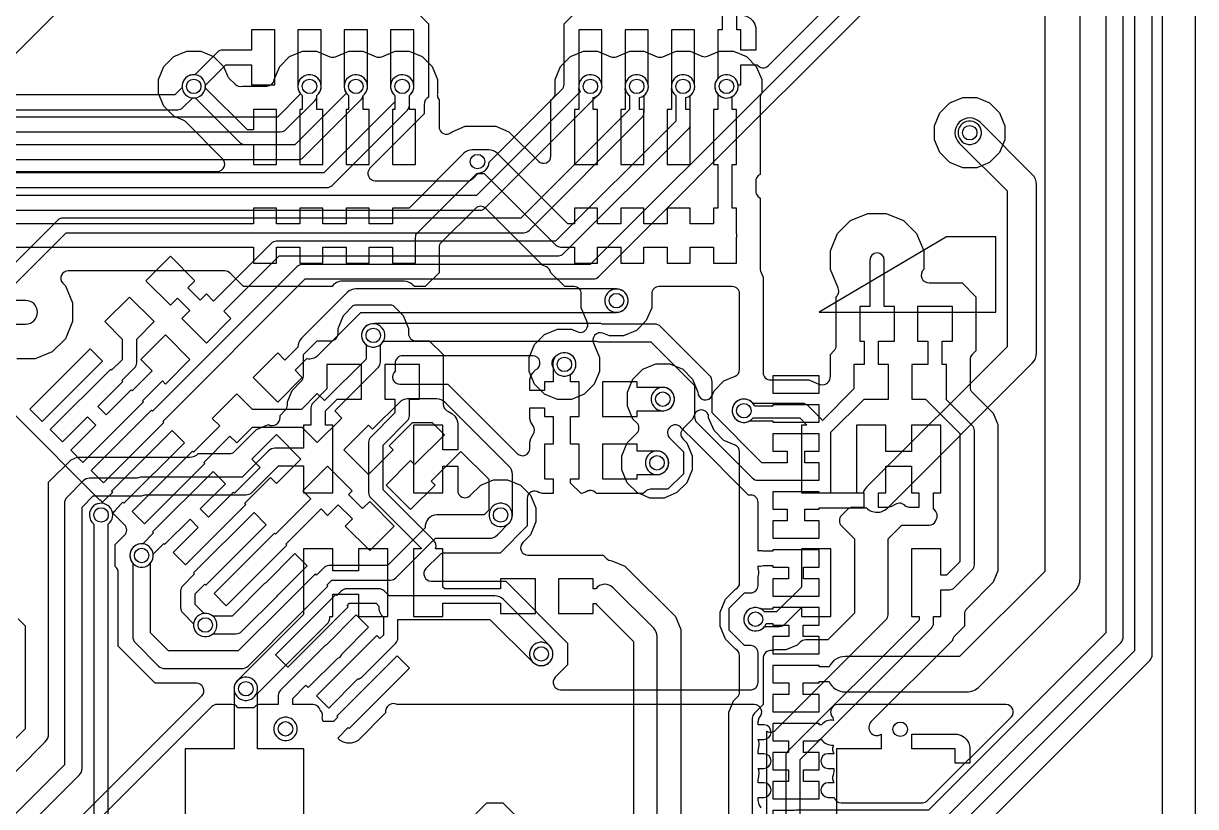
# Model space of a CAD drawing. Header units: millimetres. Extents: x 2.7 to 40, y 1.2 to 40.3.
# Drawn here: x 19.76 to 40, y 12.27 to 25.79 of the extents above; entities that cross this region are included whole.
import ezdxf

# ---------------------------------------------------------------- set-up
doc = ezdxf.new("R2010")
doc.units = ezdxf.units.MM

msp = doc.modelspace()

# ---------------------------------------------------------------- linework, layer by layer
at = {"layer": '16_copper'}
for points in [[(39.427, 6.1), (39.427, 34.4, 0.198912)], [(18.394, 23.233), (23.108, 23.233, 0.668179), (23.198, 23.45), (22.558, 24.091, 0.098494), (22.516, 24.118), (22.356, 24.185), (22.185, 24.356), (22.092, 24.579), (22.092, 24.821), (22.185, 25.044), (22.356, 25.215), (22.579, 25.308), (22.821, 25.308), (23.044, 25.215), (23.215, 25.044), (23.282, 24.884, 0.098494), (23.309, 24.842), (23.414, 24.737, 0.261612), (23.541, 24.705), (23.965, 24.705, 0.347864), (24.091, 24.817), (24.185, 25.044), (24.356, 25.215), (24.579, 25.308), (24.821, 25.308), (25.051, 25.212, 0.198912), (25.149, 25.212), (25.379, 25.308), (25.621, 25.308), (25.851, 25.212, 0.198912), (25.949, 25.212), (26.179, 25.308), (26.421, 25.308), (26.644, 25.215), (26.815, 25.044), (26.908, 24.821), (26.908, 24.568, 0.112301), (26.912, 24.512), (26.917, 24.502, 0.066175), (26.937, 24.468), (26.937, 23.999, 0.439436), (27.075, 23.873), (27.082, 23.874, 0.160385), (27.161, 23.917), (27.385, 24.01), (27.919, 24.01), (28.143, 23.917), (28.651, 23.409, 0.668179), (28.868, 23.499), (28.868, 24.467, 0.304425), (28.942, 24.595), (28.942, 24.821), (29.035, 25.044), (29.206, 25.215), (29.429, 25.308), (29.671, 25.308), (29.901, 25.212, 0.198912), (29.999, 25.212), (30.229, 25.308), (30.471, 25.308), (30.701, 25.212, 0.198912), (30.799, 25.212), (31.029, 25.308), (31.271, 25.308), (31.476, 25.222, 0.198923), (31.574, 25.222), (31.779, 25.308), (32.021, 25.308), (32.244, 25.215), (32.415, 25.044), (32.508, 24.821), (32.508, 24.579, 0.186915), (32.48, 24.488), (32.48, 23.181, 0.30491), (32.405, 23.053), (32.405, 22.895, 0.198912), (32.443, 22.805), (32.48, 22.767), (32.48, 22.278, 0.054832), (32.484, 22.25), (32.484, 21.996, 0.052307), (32.48, 21.97), (32.48, 21.559, 0.098497), (32.49, 21.511), (32.533, 21.406), (32.533, 19.758, 0.414214), (32.66, 19.631), (33.322, 19.631), (33.497, 19.559, 0.055545), (33.524, 19.551), (33.526, 19.551, 0.495794), (33.694, 19.698), (33.694, 20.068), (33.756, 20.131, 0.198912), (33.794, 20.221), (33.794, 21.068, 0.366431), (33.82, 21.235), (33.694, 21.54), (33.694, 21.86), (33.816, 22.157), (34.043, 22.384), (34.34, 22.506), (34.66, 22.506), (34.957, 22.384), (35.184, 22.157), (35.306, 21.86), (35.306, 21.54, 0.691437), (35.4, 21.306), (35.968, 21.306), (36.206, 21.068), (36.206, 20.132), (36.144, 20.069, 0.198912), (36.106, 19.979), (36.106, 19.509, 0.198912), (36.144, 19.419), (36.506, 19.056), (36.587, 18.861), (36.587, 16.334), (36.506, 16.138), (36.048, 15.679, 0.198912), (36.01, 15.589), (36.01, 15.381), (35.846, 15.216, 0.055545), (35.828, 15.194), (35.822, 15.182, 0.091684), (35.8, 15.132), (34.399, 13.731, 0.89944), (34.571, 13.514), (34.571, 13.26), (33.8, 13.26), (33.8, 11.96)], [(17.86, 21.921), (23.731, 21.921), (23.731, 21.649), (24.131, 21.649), (24.131, 21.921), (24.531, 21.921), (24.531, 21.649), (24.931, 21.649), (24.931, 21.921), (25.331, 21.921), (25.331, 21.649), (25.731, 21.649), (25.731, 21.921), (26.131, 21.921), (26.131, 21.649), (26.531, 21.649), (26.531, 22.089, 0.063114), (26.534, 22.14), (27.591, 23.197), (27.714, 23.197), (28.93, 21.98, 0.198912), (29.074, 21.921), (29.274, 21.921), (29.274, 21.649), (29.674, 21.649), (29.674, 21.921), (30.074, 21.921), (30.074, 21.649), (30.474, 21.649), (30.474, 21.921), (30.874, 21.921), (30.874, 21.649), (31.274, 21.649), (31.274, 21.921), (31.674, 21.921), (31.674, 21.649), (32.074, 21.649), (32.074, 22.089, 0.086974), (32.074, 22.159), (32.074, 22.599), (31.999, 22.599), (31.999, 23.349), (32.074, 23.349), (32.074, 24.299), (31.999, 24.299), (31.999, 24.524, 0.989131), (31.805, 24.878), (31.772, 24.856, 0.425032), (31.749, 24.566), (31.749, 24.299), (31.674, 24.299), (31.674, 23.349), (31.749, 23.349), (31.749, 22.599), (31.674, 22.599), (31.674, 22.327), (31.274, 22.327), (31.274, 22.599), (30.874, 22.599), (30.874, 22.327), (30.474, 22.327), (30.474, 22.599), (30.074, 22.599), (30.074, 22.327), (29.674, 22.327), (29.674, 22.599), (29.274, 22.599), (29.274, 22.327), (29.158, 22.327), (27.942, 23.544, 0.198912), (27.798, 23.603), (27.507, 23.603, 0.198912), (27.363, 23.544), (26.418, 22.599), (26.131, 22.599), (26.131, 22.327), (25.731, 22.327), (25.731, 22.599), (25.331, 22.599), (25.331, 22.327), (24.931, 22.327), (24.931, 22.599), (24.531, 22.599), (24.531, 22.327), (24.131, 22.327), (24.131, 22.599), (23.731, 22.599), (23.731, 22.327), (17.86, 22.327)], [(31.94, 9.787), (31.94, 13.893), (32.021, 14.088), (32.09, 14.158, 0.198917), (32.127, 14.247), (32.127, 14.871, 0.261311), (32.056, 14.984), (31.885, 15.156), (31.792, 15.379), (31.792, 15.621), (31.885, 15.844), (32.057, 16.017, 0.281901), (32.127, 16.129), (32.127, 18.388, 0.30335), (32.049, 18.505), (31.856, 18.585), (31.685, 18.756), (31.592, 18.979, 0.846328), (31.348, 19.035), (31.315, 18.956), (31.149, 18.79, 0.414219), (31.149, 18.61), (31.215, 18.544), (31.308, 18.321), (31.308, 18.079), (31.215, 17.856), (31.044, 17.685), (30.821, 17.592), (30.579, 17.592), (30.356, 17.685), (30.185, 17.856), (30.092, 18.079), (30.092, 18.321), (30.185, 18.544), (30.351, 18.71, 0.414214), (30.351, 18.89), (30.285, 18.956), (30.192, 19.179), (30.192, 19.421), (30.285, 19.644), (30.456, 19.815), (30.679, 19.908), (30.921, 19.908), (31.144, 19.815), (31.315, 19.644), (31.408, 19.421, 0.846328), (31.652, 19.365), (31.685, 19.444), (31.856, 19.615), (32.049, 19.695, 0.30335), (32.127, 19.812), (32.127, 21.116, 0.414214), (32, 21.243), (30.735, 21.243, 0.414214), (30.608, 21.116), (30.608, 20.879), (30.515, 20.656), (30.344, 20.485), (30.121, 20.392), (29.879, 20.392), (29.765, 20.44, 0.694966), (29.612, 20.252), (29.708, 20.021), (29.708, 19.779), (29.615, 19.556), (29.444, 19.385), (29.221, 19.292), (28.979, 19.292), (28.756, 19.385), (28.585, 19.556), (28.492, 19.779), (28.492, 20.021), (28.585, 20.244), (28.756, 20.415), (28.979, 20.508), (29.221, 20.508), (29.335, 20.46, 0.694966), (29.488, 20.648), (29.392, 20.879), (29.392, 21.116, 0.414214), (29.265, 21.243), (29.106, 21.243), (28.866, 21.483, 0.265046), (28.789, 21.582), (28.729, 21.607), (27.742, 22.594, 0.414214), (27.563, 22.594), (26.974, 22.005, 0.198912), (26.937, 21.916), (26.937, 21.481), (26.699, 21.243), (26.512, 21.243), (26.479, 21.275), (26.471, 21.282, 0.185945), (26.336, 21.335), (25.264, 21.335, 0.257405), (25.088, 21.243), (23.562, 21.243), (23.328, 21.477, 0.198912), (23.238, 21.514), (20.533, 21.514, 0.647807), (20.438, 21.303), (20.443, 21.298), (20.484, 21.257), (20.606, 20.96), (20.606, 20.64), (20.484, 20.343), (20.257, 20.116), (19.96, 19.994), (19.645, 19.994, 0.534518)], [(17.95, 20.597), (19.8, 20.597, 1), (19.8, 21.003), (17.95, 21.003)], [(19.177, 12.423), (20.135, 13.381, 0.198912), (20.195, 13.525), (20.195, 17.865), (20.584, 18.254), (20.687, 18.297), (22.633, 18.297, 0.203404), (22.779, 18.359), (23.316, 18.359, 0.198912), (23.406, 18.396), (23.783, 18.774), (23.989, 18.859, 0.578207), (24.19, 18.986), (24.19, 19.019), (24.281, 19.111, 0.185658), (24.318, 19.194), (24.319, 19.201), (24.319, 19.256), (24.399, 19.451), (24.556, 19.608, 0.198912), (24.594, 19.698), (24.594, 20.068), (24.832, 20.306), (25.065, 20.306, 0.414214), (25.192, 20.433), (25.192, 20.521), (25.285, 20.744), (25.456, 20.915), (25.487, 20.928), (26.113, 20.928), (26.144, 20.915), (26.315, 20.744), (26.408, 20.521), (26.408, 20.433, 0.414214), (26.535, 20.306), (26.768, 20.306), (27.006, 20.068), (27.006, 19.211, 0.312305), (27.102, 19.088), (27.16, 19.054), (27.207, 19.007), (27.241, 18.949), (27.258, 18.884), (27.258, 18.425), (27.004, 18.425), (27.004, 18.851), (26.496, 18.851), (26.496, 17.683), (27.004, 17.683), (27.004, 18.14), (27.258, 18.14), (27.258, 17.724, 0.668179), (27.475, 17.634), (27.656, 17.815), (27.879, 17.908), (28.121, 17.908), (28.344, 17.815), (28.515, 17.644), (28.608, 17.421), (28.608, 17.179), (28.515, 16.956), (28.382, 16.823, 0.668179), (28.472, 16.606), (29.768, 16.606), (29.828, 16.547, 0.183603), (29.921, 16.51), (30.145, 16.417), (31.017, 15.545), (31.11, 15.321), (31.11, 6.279)], [(33.173, 10.807), (33.173, 13.079), (35.438, 15.345, 0.198912), (35.475, 15.433), (35.475, 15.549), (35.604, 15.549), (35.604, 16.008), (35.75, 16.008, 0.198912), (35.838, 16.045), (36.144, 16.351, 0.198912), (36.181, 16.439), (36.181, 18.755, 0.198912), (36.144, 18.844), (35.688, 19.3), (35.7, 19.3), (35.7, 19.9), (35.625, 19.9), (35.625, 20.3), (35.8, 20.3), (35.8, 20.9), (35.2, 20.9), (35.2, 20.3), (35.375, 20.3), (35.375, 19.9), (35.1, 19.9), (35.1, 19.3), (35.335, 19.3), (35.931, 18.704), (35.931, 16.491), (35.698, 16.258), (35.604, 16.258), (35.604, 16.717), (35.096, 16.717), (35.096, 15.549), (35.225, 15.549), (35.225, 15.485), (32.96, 13.22, 0.198912), (32.923, 13.131), (32.923, 10.756, 0.198912)], [(19.552, 11.637), (20.727, 12.812, 0.198912), (20.772, 12.919), (20.772, 17.436), (20.964, 17.628), (21.781, 17.628, 0.127173), (21.854, 17.648), (23.6, 17.648, 0.198912), (23.708, 17.692), (24.163, 18.148), (24.596, 18.148), (24.596, 17.683), (25.104, 17.683), (25.104, 18.851), (24.975, 18.851), (24.975, 19.098), (25.177, 19.3), (25.6, 19.3), (25.6, 19.9), (25, 19.9), (25, 19.477), (24.762, 19.238, 0.198912), (24.725, 19.15), (24.725, 18.851), (24.596, 18.851), (24.596, 18.452), (24.1, 18.452, 0.198912), (23.992, 18.408), (23.537, 17.952), (21.8, 17.952, 0.114163), (21.726, 17.933), (20.901, 17.933, 0.198912), (20.793, 17.888), (20.512, 17.607, 0.198912), (20.467, 17.499), (20.467, 12.983), (19.394, 11.909, 0.114395)], [(32.596, 10.321), (32.596, 13.566, 0.352243), (32.765, 13.6), (34.652, 15.487, 0.198912), (34.69, 15.577), (34.69, 16.886), (34.928, 17.124), (35.398, 17.124, 0.284784), (35.511, 17.194), (35.516, 17.207, 0.414546), (35.477, 17.401), (35.477, 17.683), (35.604, 17.683), (35.604, 18.851), (35.096, 18.851), (35.096, 18.394), (34.654, 18.394), (34.654, 18.851), (34.146, 18.851), (34.146, 17.683), (34.273, 17.683), (34.273, 17.429), (34.111, 17.429, 0.26213), (33.991, 17.395), (33.886, 17.29, 0.414214), (33.886, 17.11), (34.11, 16.886), (34.11, 15.604), (33.649, 15.143), (33.264, 15.143, 0.198912), (33.174, 15.105), (33.118, 15.05), (32.922, 14.969), (32.73, 14.969, 0.055544), (32.702, 14.965), (32.689, 14.961, 0.471794), (32.533, 14.813), (32.533, 14.027), (32.383, 13.876, 0.198912), (32.346, 13.787), (32.346, 9.893, 0.198912)], [(21.225, 10.849), (21.225, 17.142, 0.915179), (21.005, 17.478), (20.972, 17.456, 0.478887), (20.975, 17.142), (20.975, 10.599)], [(30.703, 6.4), (30.703, 15.2, 0.198912), (30.644, 15.344), (29.944, 16.044, 0.445979), (29.642, 16.027), (29.6, 16.027), (29.6, 16.2), (29, 16.2), (29, 15.6), (29.6, 15.6), (29.6, 15.773), (29.642, 15.773), (29.656, 15.756), (30.297, 15.116), (30.297, 6.484)]]:
    msp.add_lwpolyline(points, format="xyb", dxfattribs=at)
for points in [[(22.05, 27.699), (19.201, 24.85)], [(19.668, 15.506), (19.788, 15.386), (19.788, 13.609), (18.949, 12.77)]]:
    msp.add_lwpolyline(points, dxfattribs=at)
for points in [[(24.131, 24.299), (23.731, 24.299), (23.731, 23.949), (23.628, 23.949), (22.9, 24.676, 0.915186), (22.507, 24.759), (22.499, 24.72, 0.478888), (22.724, 24.5), (23.488, 23.736, 0.198912), (23.576, 23.699), (23.731, 23.699), (23.731, 23.349), (24.131, 23.349)], [(24.931, 24.299), (24.825, 24.299), (24.825, 24.542, 0.915179), (24.605, 24.878), (24.572, 24.856, 0.478887), (24.575, 24.542), (24.575, 24.299), (24.531, 24.299), (24.531, 23.349), (24.931, 23.349)], [(25.731, 24.299), (25.625, 24.299), (25.625, 24.542, 0.915179), (25.405, 24.878), (25.372, 24.856, 0.478887), (25.375, 24.542), (25.375, 24.299), (25.331, 24.299), (25.331, 23.349), (25.731, 23.349)], [(26.531, 24.299), (26.425, 24.299), (26.425, 24.542, 0.915179), (26.205, 24.878), (26.172, 24.856, 0.478887), (26.175, 24.542), (26.175, 24.299), (26.131, 24.299), (26.131, 23.349), (26.531, 23.349)], [(29.674, 24.299), (29.599, 24.299), (29.599, 24.505, 0.928854), (29.53, 24.901), (29.491, 24.893, 0.303349), (29.349, 24.72), (29.349, 24.68, 0.105878), (29.349, 24.624), (29.349, 24.299), (29.274, 24.299), (29.274, 23.349), (29.674, 23.349)], [(30.474, 24.299), (30.399, 24.299), (30.399, 24.505, 0.928854), (30.33, 24.901), (30.291, 24.893, 0.303349), (30.149, 24.72), (30.149, 24.68, 0.105878), (30.149, 24.624), (30.149, 24.299), (30.074, 24.299), (30.074, 23.349), (30.474, 23.349)], [(31.274, 24.299), (31.199, 24.299), (31.199, 24.505, 0.928854), (31.13, 24.901), (31.091, 24.893, 0.303349), (30.949, 24.72), (30.949, 24.68, 0.105878), (30.949, 24.624), (30.949, 24.299), (30.874, 24.299), (30.874, 23.349), (31.274, 23.349)], [(33.704, 18.727), (34.277, 19.3), (34.7, 19.3), (34.7, 19.9), (34.525, 19.9), (34.525, 20.3), (34.8, 20.3), (34.8, 20.9), (34.625, 20.9), (34.625, 21.7, 1), (34.375, 21.7), (34.375, 20.9), (34.2, 20.9), (34.2, 20.3), (34.275, 20.3), (34.275, 19.9), (34.1, 19.9), (34.1, 19.477), (33.556, 18.933, 0.057193), (33.538, 18.955), (33.305, 19.188, 0.198912), (33.217, 19.225), (32.358, 19.225, 0.915179), (32.022, 19.005), (32.044, 18.972, 0.478887), (32.358, 18.975), (33.165, 18.975), (33.289, 18.851), (33.196, 18.851), (33.196, 17.683), (33.704, 17.683)], [(27.004, 15.775), (28, 15.775), (28, 15.6), (28.6, 15.6), (28.6, 16.2), (28, 16.2), (28, 16.025), (27.035, 16.025), (27.004, 16.056), (27.004, 16.717), (26.875, 16.717, 0.319058), (26.838, 16.866), (25.969, 17.736), (25.969, 18.504), (26.388, 18.923, 0.198912), (26.425, 19.011), (26.425, 19.3), (26.6, 19.3), (26.6, 19.9), (26, 19.9), (26, 19.3), (26.175, 19.3), (26.175, 19.063), (25.756, 18.644, 0.198912), (25.719, 18.555), (25.719, 17.684, 0.198912), (25.756, 17.595), (26.625, 16.726), (26.625, 16.717), (26.496, 16.717), (26.496, 15.549), (27.004, 15.549)], [(35.063, 17.429), (34.998, 17.446, 0.406051), (34.811, 17.48), (34.752, 17.446), (34.687, 17.429), (34.527, 17.429), (34.527, 17.683), (34.654, 17.683), (34.654, 18.14), (35.096, 18.14), (35.096, 17.683), (35.223, 17.683), (35.223, 17.429)], [(24.6, 13.26), (23.803, 13.26), (23.803, 14.216), (24.994, 15.406, 0.197633), (25.053, 15.549), (25.104, 15.549), (25.104, 15.93), (25.546, 15.93), (25.546, 15.549), (26.054, 15.549), (26.054, 16.717), (25.546, 16.717), (25.546, 16.336), (25.104, 16.336), (25.104, 16.717), (24.596, 16.717), (24.596, 15.583), (23.456, 14.444, 0.198912), (23.397, 14.3), (23.397, 13.26), (22.55, 13.26), (22.55, 11.96), (24.6, 11.96)], [(32.459, 15.307, 0.153274), (32.558, 15.375), (32.817, 15.375, 0.198912), (32.905, 15.412), (33.196, 15.702), (33.196, 15.549), (33.704, 15.549), (33.704, 16.717), (33.196, 16.717), (33.196, 16.056), (32.765, 15.625), (32.558, 15.625), (32.556, 15.628), (32.528, 15.656), (32.495, 15.678), (32.459, 15.693), (32.42, 15.701), (32.38, 15.701), (32.341, 15.693), (32.305, 15.678), (32.272, 15.656), (32.244, 15.628), (32.222, 15.595), (32.207, 15.559), (32.199, 15.52), (32.199, 15.48), (32.207, 15.441), (32.222, 15.405), (32.244, 15.372), (32.272, 15.344), (32.305, 15.322), (32.341, 15.307), (32.38, 15.299), (32.42, 15.299)]]:
    msp.add_lwpolyline(points, format="xyb", close=True, dxfattribs=at)
for points in [[(35.979, 23.292), (35.756, 23.385), (35.585, 23.556), (35.492, 23.779), (35.492, 24.021), (35.585, 24.244), (35.756, 24.415), (35.979, 24.508), (36.221, 24.508), (36.444, 24.415), (36.615, 24.244), (36.708, 24.021), (36.708, 23.779), (36.615, 23.556), (36.444, 23.385), (36.221, 23.292)], [(36.159, 23.707), (36.195, 23.722), (36.228, 23.744), (36.256, 23.772), (36.278, 23.805), (36.293, 23.841), (36.301, 23.88), (36.301, 23.92), (36.293, 23.959), (36.278, 23.995), (36.256, 24.028), (36.228, 24.056), (36.195, 24.078), (36.159, 24.093), (36.12, 24.101), (36.08, 24.101), (36.041, 24.093), (36.005, 24.078), (35.972, 24.056), (35.944, 24.028), (35.922, 23.995), (35.907, 23.959), (35.899, 23.92), (35.899, 23.88), (35.907, 23.841), (35.922, 23.805), (35.944, 23.772), (35.972, 23.744), (36.005, 23.722), (36.041, 23.707), (36.08, 23.699), (36.12, 23.699)], [(30.059, 20.807), (30.095, 20.822), (30.128, 20.844), (30.156, 20.872), (30.178, 20.905), (30.193, 20.941), (30.201, 20.98), (30.201, 21.02), (30.193, 21.059), (30.178, 21.095), (30.156, 21.128), (30.128, 21.156), (30.095, 21.178), (30.059, 21.193), (30.02, 21.201), (29.98, 21.201), (29.941, 21.193), (29.905, 21.178), (29.872, 21.156), (29.844, 21.128), (29.822, 21.095), (29.807, 21.059), (29.799, 21.02), (29.799, 20.98), (29.807, 20.941), (29.822, 20.905), (29.844, 20.872), (29.872, 20.844), (29.905, 20.822), (29.941, 20.807), (29.98, 20.799), (30.02, 20.799)], [(25.859, 20.207), (25.895, 20.222), (25.928, 20.244), (25.956, 20.272), (25.978, 20.305), (25.993, 20.341), (26.001, 20.38), (26.001, 20.42), (25.993, 20.459), (25.978, 20.495), (25.956, 20.528), (25.928, 20.556), (25.895, 20.578), (25.859, 20.593), (25.82, 20.601), (25.78, 20.601), (25.741, 20.593), (25.705, 20.578), (25.672, 20.556), (25.644, 20.528), (25.622, 20.495), (25.607, 20.459), (25.599, 20.42), (25.599, 20.38), (25.607, 20.341), (25.622, 20.305), (25.644, 20.272), (25.672, 20.244), (25.705, 20.222), (25.741, 20.207), (25.78, 20.199), (25.82, 20.199)], [(29.159, 19.707), (29.195, 19.722), (29.228, 19.744), (29.256, 19.772), (29.278, 19.805), (29.293, 19.841), (29.301, 19.88), (29.301, 19.92), (29.293, 19.959), (29.278, 19.995), (29.256, 20.028), (29.228, 20.056), (29.195, 20.078), (29.159, 20.093), (29.12, 20.101), (29.08, 20.101), (29.041, 20.093), (29.005, 20.078), (28.972, 20.056), (28.944, 20.028), (28.922, 19.995), (28.907, 19.959), (28.899, 19.92), (28.899, 19.88), (28.907, 19.841), (28.922, 19.805), (28.944, 19.772), (28.972, 19.744), (29.005, 19.722), (29.041, 19.707), (29.08, 19.699), (29.12, 19.699)], [(30.859, 19.107), (30.895, 19.122), (30.928, 19.144), (30.956, 19.172), (30.978, 19.205), (30.993, 19.241), (31.001, 19.28), (31.001, 19.32), (30.993, 19.359), (30.978, 19.395), (30.956, 19.428), (30.928, 19.456), (30.895, 19.478), (30.859, 19.493), (30.82, 19.501), (30.78, 19.501), (30.741, 19.493), (30.705, 19.478), (30.672, 19.456), (30.644, 19.428), (30.622, 19.395), (30.607, 19.359), (30.599, 19.32), (30.599, 19.28), (30.607, 19.241), (30.622, 19.205), (30.644, 19.172), (30.672, 19.144), (30.705, 19.122), (30.741, 19.107), (30.78, 19.099), (30.82, 19.099)], [(30.759, 18.007), (30.795, 18.022), (30.828, 18.044), (30.856, 18.072), (30.878, 18.105), (30.893, 18.141), (30.901, 18.18), (30.901, 18.22), (30.893, 18.259), (30.878, 18.295), (30.856, 18.328), (30.828, 18.356), (30.795, 18.378), (30.759, 18.393), (30.72, 18.401), (30.68, 18.401), (30.641, 18.393), (30.605, 18.378), (30.572, 18.356), (30.544, 18.328), (30.522, 18.295), (30.507, 18.259), (30.499, 18.22), (30.499, 18.18), (30.507, 18.141), (30.522, 18.105), (30.544, 18.072), (30.572, 18.044), (30.605, 18.022), (30.641, 18.007), (30.68, 17.999), (30.72, 17.999)], [(28.059, 17.107), (28.095, 17.122), (28.128, 17.144), (28.156, 17.172), (28.178, 17.205), (28.193, 17.241), (28.201, 17.28), (28.201, 17.32), (28.193, 17.359), (28.178, 17.395), (28.156, 17.428), (28.128, 17.456), (28.095, 17.478), (28.059, 17.493), (28.02, 17.501), (27.98, 17.501), (27.941, 17.493), (27.905, 17.478), (27.872, 17.456), (27.844, 17.428), (27.822, 17.395), (27.807, 17.359), (27.799, 17.32), (27.799, 17.28), (27.807, 17.241), (27.822, 17.205), (27.844, 17.172), (27.872, 17.144), (27.905, 17.122), (27.941, 17.107), (27.98, 17.099), (28.02, 17.099)], [(21.859, 16.407), (21.895, 16.422), (21.928, 16.444), (21.956, 16.472), (21.978, 16.505), (21.993, 16.541), (22.001, 16.58), (22.001, 16.62), (21.993, 16.659), (21.978, 16.695), (21.956, 16.728), (21.928, 16.756), (21.895, 16.778), (21.859, 16.793), (21.82, 16.801), (21.78, 16.801), (21.741, 16.793), (21.705, 16.778), (21.672, 16.756), (21.644, 16.728), (21.622, 16.695), (21.607, 16.659), (21.599, 16.62), (21.599, 16.58), (21.607, 16.541), (21.622, 16.505), (21.644, 16.472), (21.672, 16.444), (21.705, 16.422), (21.741, 16.407), (21.78, 16.399), (21.82, 16.399)], [(22.959, 15.207), (22.995, 15.222), (23.028, 15.244), (23.056, 15.272), (23.078, 15.305), (23.093, 15.341), (23.101, 15.38), (23.101, 15.42), (23.093, 15.459), (23.078, 15.495), (23.056, 15.528), (23.028, 15.556), (22.995, 15.578), (22.959, 15.593), (22.92, 15.601), (22.88, 15.601), (22.841, 15.593), (22.805, 15.578), (22.772, 15.556), (22.744, 15.528), (22.722, 15.495), (22.707, 15.459), (22.699, 15.42), (22.699, 15.38), (22.707, 15.341), (22.722, 15.305), (22.744, 15.272), (22.772, 15.244), (22.805, 15.222), (22.841, 15.207), (22.88, 15.199), (22.92, 15.199)], [(28.759, 14.707), (28.795, 14.722), (28.828, 14.744), (28.856, 14.772), (28.878, 14.805), (28.893, 14.841), (28.901, 14.88), (28.901, 14.92), (28.893, 14.959), (28.878, 14.995), (28.856, 15.028), (28.828, 15.056), (28.795, 15.078), (28.759, 15.093), (28.72, 15.101), (28.68, 15.101), (28.641, 15.093), (28.605, 15.078), (28.572, 15.056), (28.544, 15.028), (28.522, 14.995), (28.507, 14.959), (28.499, 14.92), (28.499, 14.88), (28.507, 14.841), (28.522, 14.805), (28.544, 14.772), (28.572, 14.744), (28.605, 14.722), (28.641, 14.707), (28.68, 14.699), (28.72, 14.699)], [(24.344, 13.414), (24.38, 13.429), (24.413, 13.451), (24.441, 13.479), (24.463, 13.512), (24.478, 13.548), (24.486, 13.587), (24.486, 13.627), (24.478, 13.666), (24.463, 13.702), (24.441, 13.735), (24.413, 13.763), (24.38, 13.785), (24.344, 13.8), (24.305, 13.808), (24.265, 13.808), (24.226, 13.8), (24.19, 13.785), (24.157, 13.763), (24.129, 13.735), (24.107, 13.702), (24.092, 13.666), (24.084, 13.627), (24.084, 13.587), (24.092, 13.548), (24.107, 13.512), (24.129, 13.479), (24.157, 13.451), (24.19, 13.429), (24.226, 13.414), (24.265, 13.406), (24.305, 13.406)], [(35.85, 13.016), (35.85, 13.26), (35.103, 13.26), (35.103, 13.514), (35.883, 13.514), (35.948, 13.497), (36.006, 13.463), (36.053, 13.416), (36.087, 13.358), (36.104, 13.293), (36.104, 13.016)]]:
    msp.add_lwpolyline(points, close=True, dxfattribs=at)
at = {"layer": '1_copper'}
for points in [[(38.948, 34.044), (38.948, 14.956), (35.694, 11.702), (33.1, 11.702), (33.076, 11.7), (32.7, 11.7), (32.7, 11.4), (33.077, 11.4, 0.038611), (33.1, 11.398), (35.757, 11.398), (35.763, 11.398, 0.189183), (35.865, 11.442), (39.208, 14.785, 0.198912), (39.252, 14.893), (39.252, 34.107, 0.198912)], [(38.448, 33.737), (38.448, 15.263), (35.387, 12.202), (33.1, 12.202), (33.076, 12.2), (32.7, 12.2), (32.7, 11.9), (33.077, 11.9, 0.038611), (33.1, 11.898), (35.45, 11.898), (35.456, 11.898, 0.189183), (35.558, 11.942), (38.708, 15.092, 0.198912), (38.752, 15.2), (38.752, 33.8, 0.198912)], [(37.395, 33.574), (37.395, 16.326), (35.924, 14.855), (33.95, 14.855, 0.29519), (33.672, 14.675), (33.5, 14.675), (33.5, 14.7), (32.7, 14.7), (32.7, 14.4), (32.975, 14.4), (32.975, 14.2), (32.7, 14.2), (32.7, 13.9), (33.5, 13.9), (33.5, 14.2), (33.225, 14.2), (33.225, 14.4), (33.5, 14.4), (33.5, 14.425), (33.672, 14.425, 0.295118), (33.95, 14.245), (36.05, 14.245, 0.198912), (36.266, 14.334), (37.916, 15.984, 0.198912), (38.005, 16.2), (38.005, 33.7, 0.198912)], [(31.823, 26.425), (31.823, 25.675), (31.75, 25.675), (31.75, 24.835, 0.926532), (32.028, 24.544), (32.056, 24.572, 0.205698), (32.1, 24.725), (32.15, 24.725), (32.15, 25.073), (32.428, 25.073, 0.463233), (32.621, 25.057), (35.584, 28.02, 0.198912)], [(26.574, 25.96), (26.754, 25.78), (26.754, 24.942, 0.028641), (26.755, 24.928), (26.755, 24.511, 0.302842), (26.681, 24.385), (26.681, 24.223), (25.744, 23.286, 0.668179), (25.834, 23.069), (27.428, 23.069), (27.433, 23.07, 0.187839), (27.517, 23.106), (27.61, 23.199, 0.385449), (27.801, 23.39), (29.058, 24.646, 0.198912), (29.095, 24.736), (29.095, 24.926, 0.032414), (29.096, 24.942), (29.096, 25.78), (29.276, 25.96, 0.414214)], [(18.558, 24.297), (22.424, 24.297, 0.198912), (22.514, 24.334), (22.679, 24.499, 0.477531), (22.901, 24.721), (23.253, 25.073), (23.7, 25.073), (23.7, 24.725), (24.1, 24.725), (24.1, 25.675), (23.7, 25.675), (23.7, 25.327), (23.2, 25.327, 0.198912), (23.11, 25.29), (22.721, 24.901, 0.477531), (22.499, 24.679), (22.371, 24.551), (18.505, 24.551, 0.198912)], [(18.796, 23.916), (24.2, 23.916, 0.198912), (24.29, 23.953), (24.79, 24.453, 0.200369), (24.828, 24.544), (24.856, 24.572, 0.206815), (24.9, 24.726), (24.9, 25.675), (24.5, 25.675), (24.5, 24.726, 0.211745), (24.546, 24.569), (24.147, 24.17), (18.743, 24.17, 0.198912)], [(18.953, 23.435), (24.5, 23.435, 0.198912), (24.59, 23.472), (25.59, 24.472, 0.162358), (25.628, 24.544), (25.656, 24.572, 0.206815), (25.7, 24.726), (25.7, 25.675), (25.3, 25.675), (25.3, 24.726, 0.194231), (25.338, 24.58), (24.447, 23.689), (18.9, 23.689, 0.198912)], [(19.095, 22.954), (25, 22.954, 0.198912), (25.09, 22.991), (26.39, 24.291, 0.198912), (26.427, 24.381), (26.427, 24.543, 0.260557), (26.5, 24.726), (26.5, 25.675), (26.1, 25.675), (26.1, 24.726, 0.260557), (26.173, 24.543), (26.173, 24.434), (24.947, 23.208), (19.042, 23.208, 0.198912)], [(19.341, 22.561), (27.638, 22.561, 0.198912), (27.728, 22.598), (29.64, 24.51, 0.093239), (29.678, 24.544), (29.706, 24.572, 0.206815), (29.75, 24.726), (29.75, 25.675), (29.35, 25.675), (29.35, 24.726, 0.159188), (29.373, 24.603), (27.585, 22.815), (19.288, 22.815, 0.198912)], [(20.019, 11.358), (22.838, 14.177, 0.668179), (22.748, 14.394), (22.032, 14.394), (21.394, 15.032), (21.394, 16.31, 0.147566), (21.372, 16.38), (21.366, 16.388, 0.048998), (21.345, 16.411), (21.345, 16.789), (21.507, 16.95, 0.414214), (21.507, 17.13), (21.346, 17.291), (21.3, 17.337, 0.157787), (21.358, 17.398), (21.478, 17.518), (21.495, 17.501), (22.538, 18.544), (22.326, 18.756), (21.283, 17.713), (21.301, 17.695), (21.182, 17.576, 0.040791), (21.166, 17.563), (21.12, 17.517, 0.121086), (21.073, 17.564), (19.615, 19.022)], [(32.497, 12.244), (32.463, 12.302), (32.446, 12.367), (32.446, 12.423), (32.544, 12.423, 0.999779), (32.544, 12.677), (32.446, 12.677), (32.446, 12.733, 0.100745), (32.458, 12.784), (32.459, 12.795, 0.227726), (32.446, 12.923), (32.544, 12.923, 0.99549), (32.545, 13.177), (32.544, 13.177), (32.446, 13.177), (32.446, 13.233, 0.100727), (32.458, 13.284), (32.459, 13.295, 0.227736), (32.446, 13.423), (32.544, 13.423, 0.970421), (32.552, 13.676), (32.544, 13.677), (32.446, 13.677), (32.446, 13.733), (32.463, 13.798, 0.6955), (32.376, 14.027), (26.212, 14.027, 0.625728), (26.014, 13.882), (25.54, 13.408), (25.483, 13.375), (25.418, 13.358), (25.351, 13.358), (25.286, 13.375), (25.229, 13.408), (25.189, 13.448), (25.368, 13.628), (25.385, 13.612), (26.428, 14.655), (26.215, 14.867), (25.172, 13.824), (25.189, 13.807), (25.113, 13.732), (24.934, 13.732), (24.918, 13.79, 0.275703), (24.891, 13.924), (24.885, 13.93, 0.356771), (24.737, 14.027), (24.41, 14.027), (24.41, 14.133), (24.636, 14.36), (24.677, 14.319), (25.188, 14.829, 0.224657), (25.263, 14.904), (25.72, 15.362), (25.508, 15.574), (24.994, 15.06, 0.088955), (24.958, 15.035), (24.197, 14.273, 0.198912), (24.16, 14.185), (24.16, 14.027), (23.844, 14.027, 0.16802), (23.765, 14), (23.759, 13.994, 0.049427), (23.736, 13.972), (23.464, 13.972, 0.250886), (23.356, 14.027), (23.1, 14.027, 0.198912), (23.01, 13.99), (20.31, 11.29, 0.198912)], [(27.57, 12.137), (27.763, 12.33), (28.037, 12.33), (28.257, 12.109, 0.198912)]]:
    msp.add_lwpolyline(points, format="xyb", dxfattribs=at)
for points in [[(22.185, 18.897), (22.167, 18.915), (24.627, 21.375), (29.6, 21.375, 0.198912), (29.688, 21.412), (36.088, 27.812, 0.198912), (36.125, 27.9), (36.125, 30, 1), (35.875, 30), (35.875, 27.952), (29.548, 21.625), (24.576, 21.625, 0.198912), (24.487, 21.588), (21.99, 19.092), (21.973, 19.109), (20.93, 18.066), (21.142, 17.854)], [(32.15, 25.327), (32.15, 25.675), (32.077, 25.675), (32.077, 26.425), (32.15, 26.425), (32.15, 26.773), (32.404, 26.773), (32.404, 26.392), (32.387, 26.327), (32.353, 26.269), (32.306, 26.222), (32.248, 26.188, 0.397706), (32.1, 26.08), (32.098, 26.075, -0.093163), (32.099, 26.019), (32.102, 26.011, 0.236637), (32.182, 25.93), (32.19, 25.927), (32.248, 25.912), (32.306, 25.878), (32.353, 25.831), (32.387, 25.773), (32.404, 25.708), (32.404, 25.327)], [(18.313, 19.127), (17.881, 19.559), (20.495, 22.173), (28.4, 22.173, 0.198912), (28.49, 22.21), (30.44, 24.16, 0.198912), (30.477, 24.25), (30.477, 24.543, 0.260557), (30.55, 24.726), (30.55, 25.675), (30.15, 25.675), (30.15, 24.726, 0.260557), (30.223, 24.543), (30.223, 24.303), (28.347, 22.427), (20.443, 22.427, 0.198912), (20.353, 22.39), (17.701, 19.738), (17.27, 20.17), (17.058, 19.958), (18.101, 18.915)], [(23.342, 20.692), (23.219, 20.816), (24.178, 21.775), (29, 21.775, 0.198912), (29.088, 21.812), (31.238, 23.962, 0.198912), (31.275, 24.05), (31.275, 24.542, 0.263727), (31.35, 24.726), (31.35, 25.675), (30.95, 25.675), (30.95, 24.726, 0.263727), (31.025, 24.542), (31.025, 24.102), (28.948, 22.025), (24.126, 22.025, 0.198912), (24.038, 21.988), (23.042, 20.993), (22.918, 21.116), (22.81, 21.009), (22.598, 21.221), (22.722, 21.345), (22.297, 21.769), (21.873, 21.345), (22.297, 20.92), (22.421, 21.044), (22.634, 20.832), (22.494, 20.692), (22.918, 20.268)], [(33.122, 16.9), (33.5, 16.9), (33.5, 17.2), (33.252, 17.2), (33.252, 17.4), (33.5, 17.4), (33.5, 17.423), (34.318, 17.423, 0.418193), (34.68, 17.42), (37.18, 19.92, 0.198912), (37.254, 20.1), (37.254, 23, 0.198912), (37.18, 23.18), (36.28, 24.08, 1), (35.92, 23.72), (36.746, 22.895), (36.746, 20.205), (34.32, 17.78, 0.119881), (34.258, 17.677), (33.5, 17.677), (33.5, 17.7), (33.126, 17.7, 0.078994), (33.078, 17.7), (32.7, 17.7), (32.7, 17.4), (32.948, 17.4), (32.948, 17.2), (32.7, 17.2), (32.7, 16.9), (33.074, 16.9), (33.077, 16.899), (33.108, 16.898)], [(21.831, 19.251), (21.814, 19.268), (22.159, 19.613), (22.211, 19.561), (22.635, 19.985), (22.211, 20.409), (21.787, 19.985), (21.982, 19.79), (21.637, 19.445), (21.619, 19.463), (21.186, 19.03), (21.045, 19.171), (21.478, 19.604), (21.46, 19.622), (21.679, 19.841, 0.198912), (21.715, 19.929), (21.715, 20.338), (22.015, 20.638), (21.59, 21.062), (21.166, 20.638), (21.465, 20.338), (21.465, 19.981), (21.283, 19.799), (21.266, 19.816), (20.223, 18.773), (20.435, 18.561), (20.868, 18.994), (21.009, 18.853), (20.576, 18.42), (20.788, 18.208)], [(24.575, 19.674), (24.451, 19.798), (24.655, 20.002, 0.257319), (24.844, 20.056), (25.584, 20.797), (30, 20.797, 1), (30, 21.203), (25.5, 21.203, 0.198912), (25.356, 21.144), (24.556, 20.344, 0.201486), (24.498, 20.198), (24.274, 19.974), (24.15, 20.098), (23.726, 19.674), (24.15, 19.25)], [(22.892, 18.19), (22.874, 18.208), (23.326, 18.66), (23.443, 18.543), (23.715, 18.814), (24.008, 18.814, 0.045066), (24.036, 18.817), (24.566, 18.817), (24.834, 18.549), (25.258, 18.973), (25.135, 19.097), (25.888, 19.851, 0.198912), (25.925, 19.939), (25.925, 20.242, 0.100528), (25.977, 20.303), (29.652, 20.303, 0.09208), (29.711, 20.29), (30.594, 20.29), (31.348, 19.537), (31.348, 19, 0.198912), (31.392, 18.892), (32.342, 17.942, 0.198912), (32.45, 17.898), (33.1, 17.898, 0.039069), (33.124, 17.9), (33.5, 17.9), (33.5, 18.2), (33.252, 18.2), (33.252, 18.4), (33.5, 18.4), (33.5, 18.7), (33.126, 18.7, 0.078994), (33.078, 18.7), (32.7, 18.7), (32.7, 18.4), (32.948, 18.4), (32.948, 18.202), (32.513, 18.202), (31.652, 19.063), (31.652, 19.6, 0.198912), (31.608, 19.708), (30.765, 20.551, 0.198912), (30.657, 20.595), (29.756, 20.595, 0.098877), (29.698, 20.608), (25.855, 20.608), (25.825, 20.604), (25.814, 20.601), (25.78, 20.601), (25.741, 20.593, 0.605959), (25.675, 20.242), (25.675, 19.991), (24.958, 19.274), (24.834, 19.397), (24.559, 19.122), (24.011, 19.122, 0.044309), (23.984, 19.119), (23.715, 19.119), (23.443, 19.391), (23.019, 18.967), (23.149, 18.836), (22.698, 18.384), (22.68, 18.402), (21.637, 17.359), (21.849, 17.147)], [(32.332, 14.282, 0.384428), (32.446, 14.408), (32.446, 14.918, 0.414214), (32.319, 15.045), (32.211, 15.045), (31.945, 15.311), (31.945, 15.689), (32.211, 15.955), (32.319, 15.955, 0.414214), (32.446, 16.082), (32.446, 16.233, 0.100745), (32.458, 16.284), (32.459, 16.295, 0.126679), (32.446, 16.367), (32.446, 16.423, 0.161958), (32.532, 16.425), (32.7, 16.425), (32.7, 16.4), (32.973, 16.4), (32.973, 16.2), (32.7, 16.2), (32.7, 15.9), (33.5, 15.9), (33.5, 16.2), (33.227, 16.2), (33.227, 16.4), (33.5, 16.4), (33.5, 16.7), (32.7, 16.7), (32.7, 16.675), (32.529, 16.675, 0.155977), (32.446, 16.677), (32.446, 17.517, 0.414214), (32.319, 17.644), (32.282, 17.644), (31.369, 18.556), (31.369, 18.556), (31.12, 18.806, 0.980629), (30.909, 18.639), (30.916, 18.632), (30.921, 18.626), (31.157, 18.389), (31.157, 18.011), (30.889, 17.743), (30.589, 17.743, 0.198912), (30.499, 17.706), (30.463, 17.67), (29.653, 17.67, 0.266921), (29.536, 17.721), (29.526, 17.718, 0.13324), (29.456, 17.687), (29.391, 17.67), (29.389, 17.67), (29.208, 17.851), (29.208, 17.924), (29.358, 17.924), (29.358, 18.524), (29.208, 18.524), (29.208, 19), (29.358, 19), (29.358, 19.6), (29.208, 19.6), (29.208, 19.73, 0.962904), (29.005, 20.078), (28.972, 20.056, 0.449838), (28.907, 19.841), (28.908, 19.838), (28.908, 19.6), (28.758, 19.6), (28.758, 19.45), (28.504, 19.45), (28.504, 19.633), (28.521, 19.698), (28.555, 19.756), (28.602, 19.803, 0.822064), (28.553, 20.049), (26.306, 20.049, 0.414214), (26.179, 19.922), (26.179, 19.782, 0.700875), (26.261, 19.557), (27.089, 19.557), (27.502, 19.144), (27.502, 19.144), (28.152, 18.494), (28.152, 18.494), (28.287, 18.359, 0.668185), (28.504, 18.449), (28.504, 18.557), (28.521, 18.622), (28.558, 18.686, 0.318932), (28.559, 18.837), (28.521, 18.902), (28.504, 18.967), (28.504, 19.15), (28.758, 19.15), (28.758, 19), (28.908, 19), (28.908, 18.524), (28.758, 18.524), (28.758, 17.924), (28.908, 17.924), (28.908, 17.67), (28.725, 17.67), (28.66, 17.687, 0.614985), (28.457, 17.584), (28.457, 17.111), (27.989, 16.643), (27.031, 16.643, 0.198912), (26.942, 16.606), (26.71, 16.374, 0.668179), (26.8, 16.157), (28.089, 16.157), (29.157, 15.089), (29.157, 14.711), (28.944, 14.498, 0.668179), (29.034, 14.281), (32.319, 14.281)], [(30.358, 19.097), (30.8, 19.097, 1), (30.8, 19.503), (30.358, 19.503), (30.358, 19.6), (29.758, 19.6), (29.758, 19), (30.358, 19)], [(27.036, 19.25, 0.185945), (26.9, 19.303), (26.394, 19.303, 0.198912), (26.251, 19.244), (25.786, 18.779), (25.718, 18.848), (25.293, 18.423), (25.718, 17.999), (26.142, 18.423), (26.073, 18.492), (26.479, 18.897), (26.816, 18.897), (27.028, 18.685), (26.515, 18.172), (26.446, 18.24), (26.022, 17.816), (26.446, 17.392), (26.87, 17.816), (26.802, 17.885), (27.315, 18.398), (27.797, 17.916), (27.797, 17.384), (27.716, 17.303), (26.9, 17.303, 0.449825), (26.699, 17.076), (26.048, 16.425), (25.032, 16.425, 0.198912), (24.944, 16.388), (24.819, 16.263), (24.801, 16.281), (24.296, 15.776, 0.038623), (24.278, 15.761), (23.469, 14.952), (22.263, 14.952), (21.952, 15.263), (21.952, 16.468, 0.21128), (22, 16.624), (22.186, 16.81), (22.203, 16.793), (22.636, 17.227), (22.777, 17.085), (22.344, 16.652), (22.556, 16.44), (23.599, 17.483), (23.581, 17.501), (24.025, 17.944), (24.127, 17.842), (24.551, 18.266), (24.127, 18.69), (23.703, 18.266), (23.848, 18.121), (23.405, 17.677), (23.387, 17.695), (22.954, 17.262), (22.812, 17.403), (23.246, 17.836), (23.033, 18.049), (21.99, 17.006), (22.007, 16.989), (21.819, 16.801, 0.67567), (21.648, 16.468), (21.648, 15.2, 0.198912), (21.692, 15.092), (22.092, 14.692, 0.198912), (22.2, 14.648), (23.532, 14.648, 0.198912), (23.64, 14.692), (24.493, 15.546), (24.509, 15.564), (25.013, 16.069), (24.996, 16.086), (25.084, 16.175), (26.1, 16.175, 0.198912), (26.188, 16.212), (26.876, 16.899), (26.9, 16.897), (27.8, 16.897, 0.198912), (27.944, 16.956), (28.144, 17.156, 0.198912), (28.203, 17.3), (28.203, 18, 0.198912), (28.144, 18.144), (27.044, 19.244)], [(32.259, 18.907, 0.07406), (32.297, 18.923), (32.7, 18.923), (32.7, 18.9), (33.5, 18.9), (33.5, 19.2), (32.7, 19.2), (32.7, 19.177), (32.386, 19.177), (32.378, 19.195), (32.356, 19.228), (32.328, 19.256), (32.295, 19.278), (32.259, 19.293), (32.22, 19.301), (32.18, 19.301), (32.141, 19.293), (32.105, 19.278), (32.072, 19.256), (32.044, 19.228), (32.022, 19.195), (32.007, 19.159), (31.999, 19.12), (31.999, 19.08), (32.007, 19.041), (32.022, 19.005), (32.044, 18.972), (32.072, 18.944), (32.105, 18.922), (32.141, 18.907), (32.18, 18.899), (32.22, 18.899)], [(30.358, 17.997), (30.7, 17.997, 1), (30.7, 18.403), (30.358, 18.403), (30.358, 18.524), (29.758, 18.524), (29.758, 17.924), (30.358, 17.924)], [(22.959, 15.207, 0.105333), (23.032, 15.248), (23.425, 15.248, 0.198912), (23.533, 15.292), (24.14, 15.899), (24.155, 15.917), (24.66, 16.422), (24.448, 16.634), (23.943, 16.129, 0.038623), (23.924, 16.115), (23.362, 15.552), (23.032, 15.552, 0.207903), (22.879, 15.601), (22.727, 15.753), (22.727, 15.936), (22.893, 16.103), (22.91, 16.086), (23.953, 17.129), (23.741, 17.342), (22.698, 16.299), (22.714, 16.282), (22.51, 16.079, 0.198912), (22.473, 15.989), (22.473, 15.7, 0.198912), (22.51, 15.61), (22.699, 15.421), (22.699, 15.42), (22.699, 15.38), (22.707, 15.341), (22.722, 15.305), (22.744, 15.272), (22.772, 15.244), (22.805, 15.222), (22.841, 15.207), (22.88, 15.199), (22.92, 15.199)], [(25.535, 14.469, 0.167749), (25.608, 14.504), (26.188, 15.085, 0.198912), (26.225, 15.173), (26.225, 15.497), (27.816, 15.497), (28.556, 14.756, 1), (28.844, 15.044), (28.044, 15.844, 0.198912), (27.9, 15.903), (26.1, 15.903), (26.076, 15.901), (25.988, 15.988, 0.198912), (25.9, 16.025), (25.34, 16.025, 0.198912), (25.251, 15.988), (25.172, 15.91), (25.155, 15.927), (24.112, 14.884), (24.324, 14.672), (25.367, 15.715), (25.349, 15.733), (25.391, 15.775), (25.848, 15.775), (25.899, 15.724, 0.262642), (25.975, 15.54), (25.975, 15.225), (25.916, 15.166), (25.862, 15.22), (24.819, 14.177), (25.031, 13.965)], [(33.5, 15.2), (33.225, 15.2), (33.225, 15.4), (33.5, 15.4), (33.5, 15.7), (32.7, 15.7), (32.7, 15.675), (32.5, 15.675, 0.080595), (32.459, 15.693), (32.42, 15.701, 1), (32.38, 15.299), (32.42, 15.299, 0.279631), (32.587, 15.425), (32.7, 15.425), (32.7, 15.4), (32.975, 15.4), (32.975, 15.2), (32.7, 15.2), (32.7, 14.9), (33.5, 14.9)], [(35.287, 12.33, 0.187839), (35.371, 12.367), (36.815, 13.81, 0.668179), (36.725, 14.027), (33.824, 14.027, 0.494886), (33.702, 13.866), (33.705, 13.859, 0.118763), (33.737, 13.798), (33.749, 13.753, 0.290208), (33.542, 13.677), (33.5, 13.677), (33.5, 13.7), (32.7, 13.7), (32.7, 13.4), (32.973, 13.4), (32.973, 13.2), (32.7, 13.2), (32.7, 12.9), (32.973, 12.9), (32.973, 12.7), (32.7, 12.7), (32.7, 12.4), (33.5, 12.4), (33.5, 12.7), (33.227, 12.7), (33.227, 12.9), (33.5, 12.9), (33.5, 13.2), (33.227, 13.2), (33.227, 13.4), (33.5, 13.4), (33.5, 13.423), (33.542, 13.423, 0.278664), (33.744, 13.327), (33.742, 13.316), (33.741, 13.305, 0.227731), (33.754, 13.177), (33.656, 13.177, 0.999975), (33.656, 12.923), (33.754, 12.923), (33.754, 12.867, 0.100727), (33.742, 12.816), (33.741, 12.805, 0.227741), (33.754, 12.677), (33.656, 12.677, 0.970421), (33.648, 12.424), (33.656, 12.423), (33.759, 12.423, 0.337908), (33.881, 12.329), (35.282, 12.329)]]:
    msp.add_lwpolyline(points, format="xyb", close=True, dxfattribs=at)
for points in [[(36.55, 20.8), (36.55, 22.1), (36.55, 22.1), (35.7, 22.1), (33.5, 20.8), (33.5, 20.8), (36.55, 20.8)], [(21.124, 19.958), (20.912, 20.17), (19.869, 19.127), (20.081, 18.915)], [(33.5, 19.7), (32.7, 19.7), (32.7, 19.4), (33.5, 19.4)], [(24.306, 16.776), (24.289, 16.793), (24.899, 17.404), (25.01, 17.292), (25.195, 17.476), (25.439, 17.233), (25.315, 17.109), (25.739, 16.685), (26.163, 17.109), (25.739, 17.533), (25.615, 17.409), (25.372, 17.653), (25.435, 17.716), (25.01, 18.14), (24.586, 17.716), (24.722, 17.58), (24.112, 16.97), (24.094, 16.988), (23.051, 15.945), (23.263, 15.733)], [(23.659, 14.107), (23.695, 14.122), (23.728, 14.144), (23.756, 14.172), (23.778, 14.205), (23.793, 14.241), (23.801, 14.28), (23.801, 14.32), (23.793, 14.359), (23.778, 14.395), (23.756, 14.428), (23.728, 14.456), (23.695, 14.478), (23.659, 14.493), (23.62, 14.501), (23.58, 14.501), (23.541, 14.493), (23.505, 14.478), (23.472, 14.456), (23.444, 14.428), (23.422, 14.395), (23.407, 14.359), (23.399, 14.32), (23.399, 14.28), (23.407, 14.241), (23.422, 14.205), (23.444, 14.172), (23.472, 14.144), (23.505, 14.122), (23.541, 14.107), (23.58, 14.099), (23.62, 14.099)]]:
    msp.add_lwpolyline(points, close=True, dxfattribs=at)
at = {"layer": 'drills_via_1_16'}
for centre in [(22.7, 24.7), (24.7, 24.7), (25.5, 24.7), (26.3, 24.7), (29.55, 24.7), (30.35, 24.7), (31.15, 24.7), (31.9, 24.7), (36.1, 23.9), (27.6, 23.4), (30, 21), (25.8, 20.4), (29.1, 19.9), (30.8, 19.3), (32.2, 19.1), (30.7, 18.2), (21.1, 17.3), (28, 17.3), (21.8, 16.6), (32.4, 15.5), (22.9, 15.4), (28.7, 14.9), (23.6, 14.3), (24.285, 13.607), (34.9, 13.6)]:
    msp.add_circle(centre, 0.125, dxfattribs=at)
at = {"layer": 'outline'}
msp.add_lwpolyline([(3.7, 1.2), (39, 1.2), (39.087, 1.204), (39.174, 1.215), (39.259, 1.234), (39.342, 1.26), (39.423, 1.294), (39.5, 1.334), (39.574, 1.381), (39.643, 1.434), (39.707, 1.493), (39.766, 1.557), (39.819, 1.626), (39.866, 1.7), (39.906, 1.777), (39.94, 1.858), (39.966, 1.941), (39.985, 2.026), (39.996, 2.113), (40, 2.2), (40, 39.3)], dxfattribs=at)

doc.saveas('drawing.dxf')
